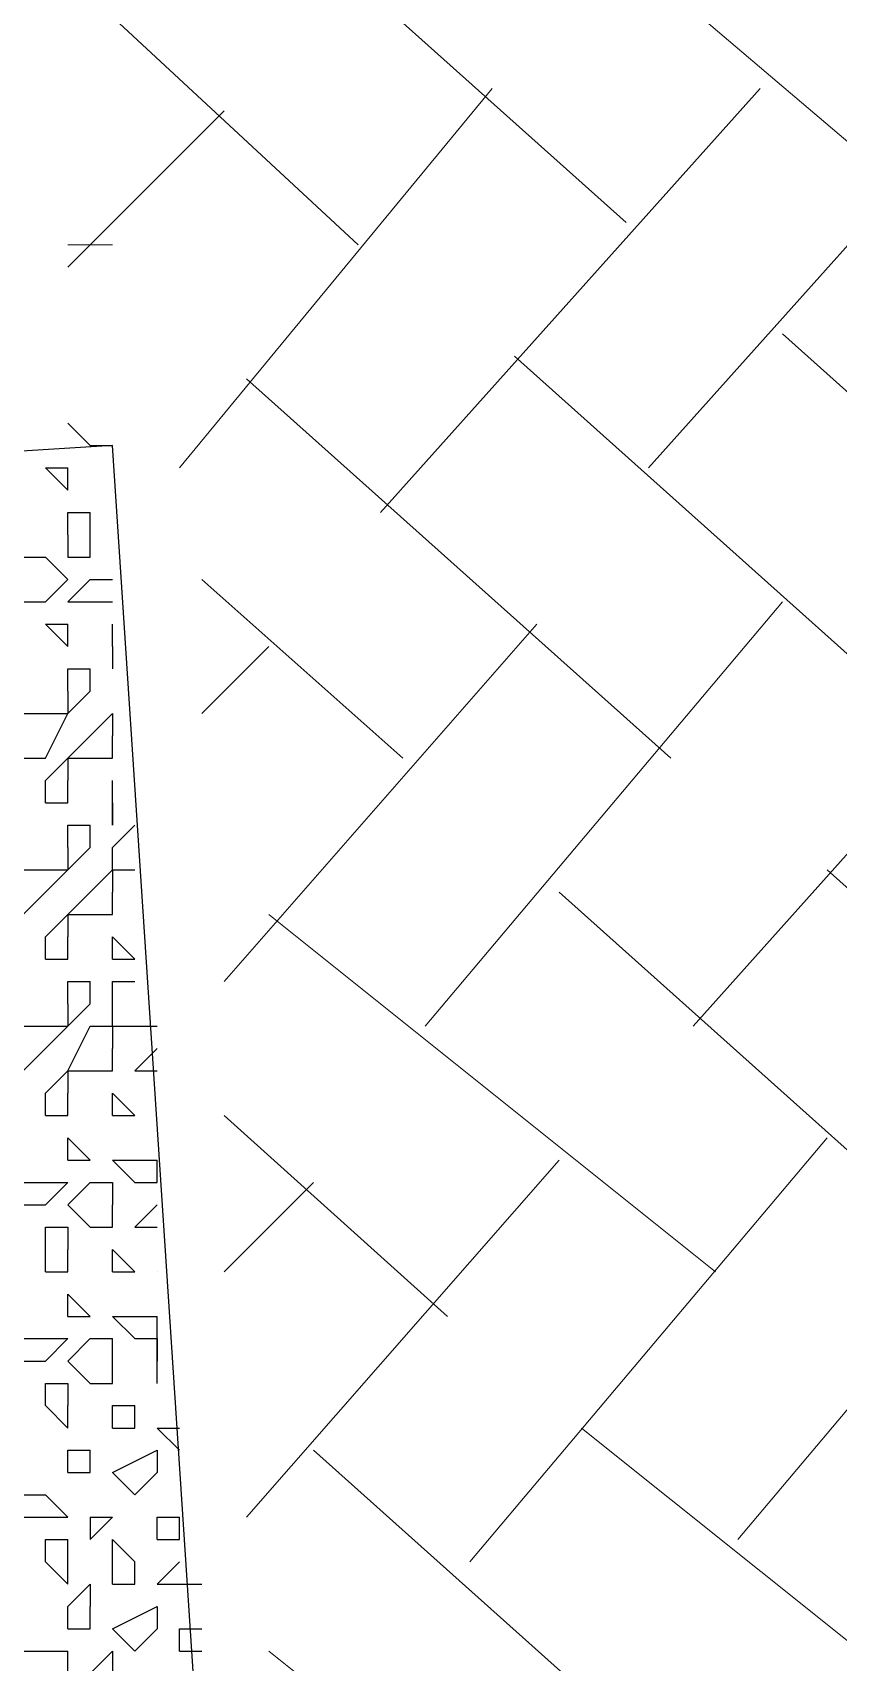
# Model space of a CAD drawing. Header units: millimetres. Extents: x 2928 to 3112, y 1220 to 1280.
# Drawn here: x 3001.9769 to 3002.0972, y 1263.8389 to 1264.0823 of the extents above; entities that cross this region are included whole.
import ezdxf

# ---------------------------------------------------------------- set-up
doc = ezdxf.new("R2010")
doc.units = ezdxf.units.MM

msp = doc.modelspace()

# ---------------------------------------------------------------- linework, layer by layer
at = {"color": 9, "linetype": 'Continuous', "lineweight": 5, "true_color": 0xbababa}
for points in [[(3002.04218, 1264.11395), (3002.10885, 1264.05728), (3002.10885, 1264.05728)], [(3002.00218, 1264.11061), (3002.06552, 1264.05395), (3002.06552, 1264.05395)], [(3001.97885, 1264.09395), (3002.02552, 1264.05061), (3002.02552, 1264.05061)], [(3002.06885, 1264.01728), (3002.12552, 1264.08061), (3002.12552, 1264.08061)], [(3001.99885, 1264.01728), (3002.04552, 1264.07395), (3002.04552, 1264.07395)], [(3002.02885, 1264.01061), (3002.08552, 1264.07395), (3002.08552, 1264.07395)], [(3001.98218, 1264.04728), (3002.00552, 1264.07061), (3002.00552, 1264.07061)], [(3001.98218, 1264.05061), (3001.98885, 1264.05061), (3001.98885, 1264.05061)], [(3002.08885, 1264.03728), (3002.15219, 1263.98061), (3002.15219, 1263.98061)], [(3002.04885, 1264.03395), (3002.11219, 1263.97728), (3002.11219, 1263.97728)], [(3002.00885, 1264.03061), (3002.07219, 1263.97395), (3002.07219, 1263.97395)], [(3002.00218, 1264.00061), (3002.03218, 1263.97395), (3002.03218, 1263.97395)], [(3002.03552, 1263.93395), (3002.08885, 1263.99728), (3002.08885, 1263.99728)], [(3002.07552, 1263.93395), (3002.13219, 1263.99728), (3002.13219, 1263.99728)], [(3002.00552, 1263.94061), (3002.05218, 1263.99395), (3002.05218, 1263.99395)], [(3002.00218, 1263.98061), (3002.01218, 1263.99061), (3002.01218, 1263.99061)], [(3002.09552, 1263.95728), (3002.15885, 1263.90061), (3002.15885, 1263.90061)], [(3002.05552, 1263.95395), (3002.11885, 1263.89728), (3002.11885, 1263.89728)], [(3002.01218, 1263.95061), (3002.07885, 1263.89728), (3002.07885, 1263.89728)], [(3002.00552, 1263.92061), (3002.03885, 1263.89061), (3002.03885, 1263.89061)], [(3002.08219, 1263.85728), (3002.13552, 1263.92061), (3002.13552, 1263.92061)], [(3002.04218, 1263.85394), (3002.09552, 1263.91728), (3002.09552, 1263.91728)], [(3002.00885, 1263.86061), (3002.05552, 1263.91394), (3002.05552, 1263.91394)], [(3002.00552, 1263.89728), (3002.01885, 1263.91061), (3002.01885, 1263.91061)], [(3002.05885, 1263.87394), (3002.12552, 1263.82061), (3002.12552, 1263.82061)], [(3002.01885, 1263.87061), (3002.08219, 1263.81394), (3002.08219, 1263.81394)], [(3002.01218, 1263.84061), (3002.04552, 1263.81394), (3002.04552, 1263.81394)]]:
    msp.add_lwpolyline(points, dxfattribs=at)
at = {"color": 7, "linetype": 'Continuous', "lineweight": 9, "true_color": 0x000007}
msp.add_lwpolyline([(3001.98552, 1264.02061), (3001.98218, 1264.02395), (3001.98218, 1264.02395)], dxfattribs=at)
at = {"color": 7, "linetype": 'Continuous', "lineweight": -2, "true_color": 0x000007}
for points in [[(3001.93552, 1264.01728), (3001.95552, 1263.76728), (3002.00552, 1263.76728), (3001.98885, 1264.02061)], [(3001.97885, 1264.01728), (3001.97885, 1264.01728)], [(3001.98218, 1264.01728), (3001.98218, 1264.01728)], [(3001.98218, 1264.01395), (3001.98218, 1264.01395)], [(3001.98885, 1264.01395), (3001.98885, 1264.01395)], [(3001.98885, 1264.01395), (3001.98885, 1264.01395)], [(3001.98218, 1264.01061), (3001.98218, 1264.01061)], [(3001.98885, 1264.00061), (3001.98885, 1264.00061)], [(3001.98885, 1263.99728), (3001.98885, 1263.99728)], [(3001.97885, 1263.99395), (3001.97885, 1263.99395)], [(3001.98218, 1263.99395), (3001.98218, 1263.99395)], [(3001.98885, 1263.99395), (3001.98885, 1263.99395)], [(3001.98218, 1263.99061), (3001.98218, 1263.99061)], [(3001.98218, 1263.98728), (3001.98218, 1263.98728)], [(3001.98885, 1263.98728), (3001.98885, 1263.98728)], [(3001.98885, 1263.97061), (3001.98885, 1263.97061)], [(3001.98218, 1263.96728), (3001.98218, 1263.96728)], [(3001.98885, 1263.96728), (3001.98885, 1263.96728)], [(3001.98218, 1263.96395), (3001.98218, 1263.96395)], [(3001.98885, 1263.94728), (3001.98885, 1263.94728)], [(3001.98218, 1263.94395), (3001.98218, 1263.94395)], [(3001.98885, 1263.94395), (3001.98885, 1263.94395)], [(3001.99218, 1263.94395), (3001.99218, 1263.94395)], [(3001.98218, 1263.94061), (3001.98218, 1263.94061)], [(3001.99552, 1263.93061), (3001.99552, 1263.93061)], [(3001.98885, 1263.92394), (3001.98885, 1263.92394)], [(3001.98218, 1263.92061), (3001.98218, 1263.92061)], [(3001.98885, 1263.92061), (3001.98885, 1263.92061)], [(3001.99218, 1263.92061), (3001.99218, 1263.92061)], [(3001.98218, 1263.91728), (3001.98218, 1263.91728)], [(3001.98218, 1263.91394), (3001.98218, 1263.91394)], [(3001.98552, 1263.91394), (3001.98552, 1263.91394)], [(3001.98885, 1263.91394), (3001.98885, 1263.91394)], [(3001.99552, 1263.90728), (3001.99552, 1263.90728)], [(3001.99552, 1263.90394), (3001.99552, 1263.90394)], [(3001.98885, 1263.90061), (3001.98885, 1263.90061)], [(3001.98218, 1263.89728), (3001.98218, 1263.89728)], [(3001.98885, 1263.89728), (3001.98885, 1263.89728)], [(3001.99218, 1263.89728), (3001.99218, 1263.89728)], [(3001.99552, 1263.89728), (3001.99552, 1263.89728)], [(3001.99552, 1263.89728), (3001.99552, 1263.89728)], [(3001.98218, 1263.89394), (3001.98218, 1263.89394)], [(3001.98218, 1263.89061), (3001.98218, 1263.89061)], [(3001.98552, 1263.89061), (3001.98552, 1263.89061)], [(3001.98885, 1263.89061), (3001.98885, 1263.89061)], [(3001.98885, 1263.88728), (3001.98885, 1263.88728)], [(3001.99552, 1263.88061), (3001.99552, 1263.88061)], [(3001.99552, 1263.88061), (3001.99552, 1263.88061)], [(3001.98885, 1263.87728), (3001.98885, 1263.87728)], [(3001.98218, 1263.87394), (3001.98218, 1263.87394)], [(3001.98885, 1263.87394), (3001.98885, 1263.87394)], [(3001.99552, 1263.87394), (3001.99552, 1263.87394)], [(3001.98218, 1263.87061), (3001.98218, 1263.87061)], [(3001.99885, 1263.87061), (3001.99885, 1263.87061)], [(3001.98218, 1263.86728), (3001.98218, 1263.86728)], [(3001.98885, 1263.86728), (3001.98885, 1263.86728)], [(3001.99552, 1263.86728), (3001.99552, 1263.86728)], [(3001.98552, 1263.86061), (3001.98552, 1263.86061)], [(3001.98885, 1263.86061), (3001.98885, 1263.86061)], [(3001.98885, 1263.86061), (3001.98885, 1263.86061)], [(3001.99552, 1263.86061), (3001.99552, 1263.86061)], [(3001.98218, 1263.85728), (3001.98218, 1263.85728)], [(3001.99552, 1263.85728), (3001.99552, 1263.85728)], [(3001.99885, 1263.85394), (3001.99885, 1263.85394)], [(3001.98218, 1263.85061), (3001.98218, 1263.85061)], [(3001.98885, 1263.85061), (3001.98885, 1263.85061)], [(3001.99552, 1263.85061), (3001.99552, 1263.85061)], [(3001.98218, 1263.84394), (3001.98218, 1263.84394)], [(3001.98885, 1263.84394), (3001.98885, 1263.84394)], [(3001.99552, 1263.84394), (3001.99552, 1263.84394)]]:
    msp.add_lwpolyline(points, close=True, dxfattribs=at)
for points in [[(3001.98552, 1264.02061), (3001.98885, 1264.02061), (3001.98885, 1264.02061)], [(3001.97885, 1264.01728), (3001.98218, 1264.01395), (3001.98218, 1264.01395)], [(3001.97885, 1264.01728), (3001.98218, 1264.01728), (3001.98218, 1264.01728)], [(3001.98218, 1264.01395), (3001.98218, 1264.01728), (3001.98218, 1264.01728)], [(3001.98218, 1264.01061), (3001.98552, 1264.01061), (3001.98552, 1264.01061)], [(3001.98218, 1264.00728), (3001.98218, 1264.01061), (3001.98218, 1264.01061)], [(3001.98552, 1264.00395), (3001.98552, 1264.01061), (3001.98552, 1264.01061)], [(3001.98218, 1264.00728), (3001.98218, 1264.00395), (3001.98218, 1264.00395)], [(3001.97552, 1264.00395), (3001.97885, 1264.00395), (3001.97885, 1264.00395)], [(3001.97885, 1264.00395), (3001.98218, 1264.00061), (3001.98218, 1264.00061)], [(3001.98218, 1264.00395), (3001.98552, 1264.00395), (3001.98552, 1264.00395)], [(3001.97885, 1263.99728), (3001.98218, 1264.00061), (3001.98218, 1264.00061)], [(3001.98218, 1263.99728), (3001.98552, 1264.00061), (3001.98552, 1264.00061)], [(3001.98552, 1264.00061), (3001.98885, 1264.00061), (3001.98885, 1264.00061)], [(3001.97552, 1263.99728), (3001.97885, 1263.99728), (3001.97885, 1263.99728)], [(3001.98218, 1263.99728), (3001.98552, 1263.99728), (3001.98552, 1263.99728)], [(3001.98552, 1263.99728), (3001.98885, 1263.99728), (3001.98885, 1263.99728)], [(3001.97885, 1263.99395), (3001.98218, 1263.99061), (3001.98218, 1263.99061)], [(3001.97885, 1263.99395), (3001.98218, 1263.99395), (3001.98218, 1263.99395)], [(3001.98218, 1263.99061), (3001.98218, 1263.99395), (3001.98218, 1263.99395)], [(3001.98885, 1263.99061), (3001.98885, 1263.99395), (3001.98885, 1263.99395)], [(3001.98885, 1263.99061), (3001.98885, 1263.98728), (3001.98885, 1263.98728)], [(3001.98218, 1263.98728), (3001.98552, 1263.98728), (3001.98552, 1263.98728)], [(3001.98218, 1263.98395), (3001.98218, 1263.98728), (3001.98218, 1263.98728)], [(3001.98552, 1263.98395), (3001.98552, 1263.98728), (3001.98552, 1263.98728)], [(3001.98218, 1263.98395), (3001.98218, 1263.98061), (3001.98218, 1263.98061)], [(3001.98218, 1263.98061), (3001.98552, 1263.98395), (3001.98552, 1263.98395)], [(3001.97552, 1263.98061), (3001.97885, 1263.98061), (3001.97885, 1263.98061)], [(3001.97885, 1263.98061), (3001.98218, 1263.98061), (3001.98218, 1263.98061)], [(3001.97885, 1263.97395), (3001.98218, 1263.98061), (3001.98218, 1263.98061)], [(3001.98552, 1263.97728), (3001.98885, 1263.98061), (3001.98885, 1263.98061)], [(3001.98885, 1263.98061), (3001.98885, 1263.97728), (3001.98885, 1263.97728)], [(3001.98218, 1263.97395), (3001.98552, 1263.97728), (3001.98552, 1263.97728)], [(3001.98885, 1263.97395), (3001.98885, 1263.97728), (3001.98885, 1263.97728)], [(3001.97552, 1263.97395), (3001.97885, 1263.97395), (3001.97885, 1263.97395)], [(3001.97885, 1263.97061), (3001.98218, 1263.97395), (3001.98218, 1263.97395)], [(3001.98218, 1263.97395), (3001.98552, 1263.97395), (3001.98552, 1263.97395)], [(3001.98218, 1263.97395), (3001.98218, 1263.97061), (3001.98218, 1263.97061)], [(3001.98552, 1263.97395), (3001.98885, 1263.97395), (3001.98885, 1263.97395)], [(3001.97885, 1263.96728), (3001.97885, 1263.97061), (3001.97885, 1263.97061)], [(3001.98218, 1263.96728), (3001.98218, 1263.97061), (3001.98218, 1263.97061)], [(3001.98885, 1263.96728), (3001.98885, 1263.97061), (3001.98885, 1263.97061)], [(3001.97885, 1263.96728), (3001.98218, 1263.96728), (3001.98218, 1263.96728)], [(3001.98885, 1263.96728), (3001.98885, 1263.96395), (3001.98885, 1263.96395)], [(3001.98885, 1263.96395), (3001.98885, 1263.96728), (3001.98885, 1263.96728)], [(3001.98218, 1263.96395), (3001.98552, 1263.96395), (3001.98552, 1263.96395)], [(3001.98218, 1263.96061), (3001.98218, 1263.96395), (3001.98218, 1263.96395)], [(3001.98552, 1263.96061), (3001.98552, 1263.96395), (3001.98552, 1263.96395)], [(3001.98885, 1263.96061), (3001.99218, 1263.96395), (3001.99218, 1263.96395)], [(3001.98218, 1263.96061), (3001.98218, 1263.95728), (3001.98218, 1263.95728)], [(3001.98218, 1263.95728), (3001.98552, 1263.96061), (3001.98552, 1263.96061)], [(3001.98885, 1263.95728), (3001.98885, 1263.96061), (3001.98885, 1263.96061)], [(3001.97552, 1263.95728), (3001.97885, 1263.95728), (3001.97885, 1263.95728)], [(3001.97885, 1263.95728), (3001.98218, 1263.95728), (3001.98218, 1263.95728)], [(3001.97885, 1263.95395), (3001.98218, 1263.95728), (3001.98218, 1263.95728)], [(3001.98552, 1263.95395), (3001.98885, 1263.95728), (3001.98885, 1263.95728)], [(3001.98885, 1263.95728), (3001.99218, 1263.95728), (3001.99218, 1263.95728)], [(3001.98885, 1263.95728), (3001.98885, 1263.95395), (3001.98885, 1263.95395)], [(3001.97552, 1263.95061), (3001.97885, 1263.95395), (3001.97885, 1263.95395)], [(3001.98218, 1263.95061), (3001.98552, 1263.95395), (3001.98552, 1263.95395)], [(3001.98885, 1263.95061), (3001.98885, 1263.95395), (3001.98885, 1263.95395)], [(3001.97885, 1263.94728), (3001.98218, 1263.95061), (3001.98218, 1263.95061)], [(3001.98218, 1263.95061), (3001.98552, 1263.95061), (3001.98552, 1263.95061)], [(3001.98218, 1263.95061), (3001.98218, 1263.94728), (3001.98218, 1263.94728)], [(3001.98552, 1263.95061), (3001.98885, 1263.95061), (3001.98885, 1263.95061)], [(3001.97885, 1263.94395), (3001.97885, 1263.94728), (3001.97885, 1263.94728)], [(3001.98218, 1263.94395), (3001.98218, 1263.94728), (3001.98218, 1263.94728)], [(3001.98885, 1263.94728), (3001.99218, 1263.94395), (3001.99218, 1263.94395)], [(3001.98885, 1263.94395), (3001.98885, 1263.94728), (3001.98885, 1263.94728)], [(3001.97885, 1263.94395), (3001.98218, 1263.94395), (3001.98218, 1263.94395)], [(3001.98885, 1263.94395), (3001.99218, 1263.94395), (3001.99218, 1263.94395)], [(3001.98218, 1263.94061), (3001.98552, 1263.94061), (3001.98552, 1263.94061)], [(3001.98218, 1263.93728), (3001.98218, 1263.94061), (3001.98218, 1263.94061)], [(3001.98552, 1263.93728), (3001.98552, 1263.94061), (3001.98552, 1263.94061)], [(3001.98885, 1263.93395), (3001.98885, 1263.94061), (3001.98885, 1263.94061)], [(3001.98885, 1263.94061), (3001.99218, 1263.94061), (3001.99218, 1263.94061)], [(3001.98218, 1263.93728), (3001.98218, 1263.93395), (3001.98218, 1263.93395)], [(3001.98218, 1263.93395), (3001.98552, 1263.93728), (3001.98552, 1263.93728)], [(3001.97552, 1263.93395), (3001.97885, 1263.93395), (3001.97885, 1263.93395)], [(3001.97885, 1263.93395), (3001.98218, 1263.93395), (3001.98218, 1263.93395)], [(3001.97885, 1263.93061), (3001.98218, 1263.93395), (3001.98218, 1263.93395)], [(3001.98218, 1263.92728), (3001.98552, 1263.93395), (3001.98552, 1263.93395)], [(3001.98552, 1263.93395), (3001.98885, 1263.93395), (3001.98885, 1263.93395)], [(3001.98885, 1263.93395), (3001.99218, 1263.93395), (3001.99218, 1263.93395)], [(3001.98885, 1263.93395), (3001.98885, 1263.93061), (3001.98885, 1263.93061)], [(3001.99218, 1263.93395), (3001.99552, 1263.93395), (3001.99552, 1263.93395)], [(3001.97552, 1263.92728), (3001.97885, 1263.93061), (3001.97885, 1263.93061)], [(3001.98885, 1263.92728), (3001.98885, 1263.93061), (3001.98885, 1263.93061)], [(3001.99218, 1263.92728), (3001.99552, 1263.93061), (3001.99552, 1263.93061)], [(3001.97885, 1263.92394), (3001.98218, 1263.92728), (3001.98218, 1263.92728)], [(3001.98218, 1263.92728), (3001.98552, 1263.92728), (3001.98552, 1263.92728)], [(3001.98218, 1263.92728), (3001.98218, 1263.92394), (3001.98218, 1263.92394)], [(3001.98552, 1263.92728), (3001.98885, 1263.92728), (3001.98885, 1263.92728)], [(3001.99218, 1263.92728), (3001.99552, 1263.92728), (3001.99552, 1263.92728)], [(3001.97885, 1263.92061), (3001.97885, 1263.92394), (3001.97885, 1263.92394)], [(3001.98218, 1263.92061), (3001.98218, 1263.92394), (3001.98218, 1263.92394)], [(3001.98885, 1263.92394), (3001.99218, 1263.92061), (3001.99218, 1263.92061)], [(3001.98885, 1263.92061), (3001.98885, 1263.92394), (3001.98885, 1263.92394)], [(3001.97885, 1263.92061), (3001.98218, 1263.92061), (3001.98218, 1263.92061)], [(3001.98885, 1263.92061), (3001.99218, 1263.92061), (3001.99218, 1263.92061)], [(3001.98218, 1263.91728), (3001.98552, 1263.91394), (3001.98552, 1263.91394)], [(3001.98218, 1263.91394), (3001.98218, 1263.91728), (3001.98218, 1263.91728)], [(3001.98218, 1263.91394), (3001.98552, 1263.91394), (3001.98552, 1263.91394)], [(3001.98885, 1263.91394), (3001.99218, 1263.91061), (3001.99218, 1263.91061)], [(3001.98885, 1263.91394), (3001.99218, 1263.91394), (3001.99218, 1263.91394)], [(3001.99218, 1263.91394), (3001.99552, 1263.91394), (3001.99552, 1263.91394)], [(3001.99552, 1263.91061), (3001.99552, 1263.91394), (3001.99552, 1263.91394)], [(3001.97552, 1263.91061), (3001.97885, 1263.91061), (3001.97885, 1263.91061)], [(3001.97885, 1263.91061), (3001.98218, 1263.91061), (3001.98218, 1263.91061)], [(3001.97885, 1263.90728), (3001.98218, 1263.91061), (3001.98218, 1263.91061)], [(3001.98218, 1263.90728), (3001.98552, 1263.91061), (3001.98552, 1263.91061)], [(3001.98552, 1263.91061), (3001.98885, 1263.91061), (3001.98885, 1263.91061)], [(3001.98885, 1263.91061), (3001.98885, 1263.90728), (3001.98885, 1263.90728)], [(3001.99218, 1263.91061), (3001.99552, 1263.91061), (3001.99552, 1263.91061)], [(3001.97552, 1263.90728), (3001.97885, 1263.90728), (3001.97885, 1263.90728)], [(3001.98218, 1263.90728), (3001.98552, 1263.90394), (3001.98552, 1263.90394)], [(3001.98885, 1263.90394), (3001.98885, 1263.90728), (3001.98885, 1263.90728)], [(3001.99218, 1263.90394), (3001.99552, 1263.90728), (3001.99552, 1263.90728)], [(3001.97885, 1263.89728), (3001.97885, 1263.90394), (3001.97885, 1263.90394)], [(3001.97885, 1263.90394), (3001.98218, 1263.90394), (3001.98218, 1263.90394)], [(3001.98218, 1263.90394), (3001.98218, 1263.90061), (3001.98218, 1263.90061)], [(3001.98552, 1263.90394), (3001.98885, 1263.90394), (3001.98885, 1263.90394)], [(3001.99218, 1263.90394), (3001.99552, 1263.90394), (3001.99552, 1263.90394)], [(3001.98218, 1263.89728), (3001.98218, 1263.90061), (3001.98218, 1263.90061)], [(3001.98885, 1263.90061), (3001.99218, 1263.89728), (3001.99218, 1263.89728)], [(3001.98885, 1263.89728), (3001.98885, 1263.90061), (3001.98885, 1263.90061)], [(3001.97885, 1263.89728), (3001.98218, 1263.89728), (3001.98218, 1263.89728)], [(3001.98885, 1263.89728), (3001.99218, 1263.89728), (3001.99218, 1263.89728)], [(3001.98218, 1263.89394), (3001.98552, 1263.89061), (3001.98552, 1263.89061)], [(3001.98218, 1263.89061), (3001.98218, 1263.89394), (3001.98218, 1263.89394)], [(3001.98218, 1263.89061), (3001.98552, 1263.89061), (3001.98552, 1263.89061)], [(3001.98885, 1263.89061), (3001.99218, 1263.88728), (3001.99218, 1263.88728)], [(3001.98885, 1263.89061), (3001.99218, 1263.89061), (3001.99218, 1263.89061)], [(3001.99218, 1263.89061), (3001.99552, 1263.89061), (3001.99552, 1263.89061)], [(3001.99552, 1263.88728), (3001.99552, 1263.89061), (3001.99552, 1263.89061)], [(3001.97552, 1263.88728), (3001.97885, 1263.88728), (3001.97885, 1263.88728)], [(3001.97885, 1263.88728), (3001.98218, 1263.88728), (3001.98218, 1263.88728)], [(3001.97885, 1263.88394), (3001.98218, 1263.88728), (3001.98218, 1263.88728)], [(3001.98218, 1263.88394), (3001.98552, 1263.88728), (3001.98552, 1263.88728)], [(3001.98552, 1263.88728), (3001.98885, 1263.88728), (3001.98885, 1263.88728)], [(3001.98885, 1263.88061), (3001.98885, 1263.88728), (3001.98885, 1263.88728)], [(3001.99218, 1263.88728), (3001.99552, 1263.88728), (3001.99552, 1263.88728)], [(3001.99552, 1263.88728), (3001.99552, 1263.88394), (3001.99552, 1263.88394)], [(3001.99552, 1263.88394), (3001.99552, 1263.88728), (3001.99552, 1263.88728)], [(3001.97552, 1263.88394), (3001.97885, 1263.88394), (3001.97885, 1263.88394)], [(3001.98218, 1263.88394), (3001.98552, 1263.88061), (3001.98552, 1263.88061)], [(3001.99552, 1263.88061), (3001.99552, 1263.88394), (3001.99552, 1263.88394)], [(3001.97885, 1263.87728), (3001.97885, 1263.88061), (3001.97885, 1263.88061)], [(3001.97885, 1263.88061), (3001.98218, 1263.88061), (3001.98218, 1263.88061)], [(3001.98218, 1263.88061), (3001.98218, 1263.87728), (3001.98218, 1263.87728)], [(3001.98552, 1263.88061), (3001.98885, 1263.88061), (3001.98885, 1263.88061)], [(3001.97885, 1263.87728), (3001.98218, 1263.87394), (3001.98218, 1263.87394)], [(3001.98218, 1263.87394), (3001.98218, 1263.87728), (3001.98218, 1263.87728)], [(3001.98885, 1263.87728), (3001.99218, 1263.87728), (3001.99218, 1263.87728)], [(3001.98885, 1263.87394), (3001.98885, 1263.87728), (3001.98885, 1263.87728)], [(3001.99218, 1263.87394), (3001.99218, 1263.87728), (3001.99218, 1263.87728)], [(3001.98885, 1263.87394), (3001.99218, 1263.87394), (3001.99218, 1263.87394)], [(3001.99552, 1263.87394), (3001.99885, 1263.87061), (3001.99885, 1263.87061)], [(3001.99552, 1263.87394), (3001.99885, 1263.87394), (3001.99885, 1263.87394)], [(3001.98218, 1263.87061), (3001.98552, 1263.87061), (3001.98552, 1263.87061)], [(3001.98218, 1263.86728), (3001.98218, 1263.87061), (3001.98218, 1263.87061)], [(3001.98552, 1263.86728), (3001.98552, 1263.87061), (3001.98552, 1263.87061)], [(3001.98885, 1263.86728), (3001.99552, 1263.87061), (3001.99552, 1263.87061)], [(3001.99552, 1263.87061), (3001.99552, 1263.86728), (3001.99552, 1263.86728)], [(3001.98218, 1263.86728), (3001.98552, 1263.86728), (3001.98552, 1263.86728)], [(3001.98885, 1263.86728), (3001.99218, 1263.86394), (3001.99218, 1263.86394)], [(3001.99218, 1263.86394), (3001.99552, 1263.86728), (3001.99552, 1263.86728)], [(3001.97552, 1263.86394), (3001.97885, 1263.86394), (3001.97885, 1263.86394)], [(3001.97885, 1263.86394), (3001.98218, 1263.86061), (3001.98218, 1263.86061)], [(3001.97552, 1263.86061), (3001.97885, 1263.86061), (3001.97885, 1263.86061)], [(3001.97885, 1263.86061), (3001.98218, 1263.86061), (3001.98218, 1263.86061)], [(3001.98552, 1263.86061), (3001.98552, 1263.85728), (3001.98552, 1263.85728)], [(3001.98552, 1263.86061), (3001.98885, 1263.86061), (3001.98885, 1263.86061)], [(3001.98552, 1263.85728), (3001.98885, 1263.86061), (3001.98885, 1263.86061)], [(3001.99552, 1263.86061), (3001.99885, 1263.86061), (3001.99885, 1263.86061)], [(3001.99552, 1263.85728), (3001.99552, 1263.86061), (3001.99552, 1263.86061)], [(3001.99885, 1263.85728), (3001.99885, 1263.86061), (3001.99885, 1263.86061)], [(3001.97885, 1263.85394), (3001.97885, 1263.85728), (3001.97885, 1263.85728)], [(3001.97885, 1263.85728), (3001.98218, 1263.85728), (3001.98218, 1263.85728)], [(3001.98218, 1263.85061), (3001.98218, 1263.85728), (3001.98218, 1263.85728)], [(3001.98885, 1263.85728), (3001.99218, 1263.85394), (3001.99218, 1263.85394)], [(3001.98885, 1263.85394), (3001.98885, 1263.85728), (3001.98885, 1263.85728)], [(3001.99552, 1263.85728), (3001.99885, 1263.85728), (3001.99885, 1263.85728)], [(3001.97885, 1263.85394), (3001.98218, 1263.85061), (3001.98218, 1263.85061)], [(3001.98885, 1263.85061), (3001.98885, 1263.85394), (3001.98885, 1263.85394)], [(3001.99218, 1263.85061), (3001.99218, 1263.85394), (3001.99218, 1263.85394)], [(3001.99552, 1263.85061), (3001.99885, 1263.85394), (3001.99885, 1263.85394)], [(3001.98218, 1263.84728), (3001.98552, 1263.85061), (3001.98552, 1263.85061)], [(3001.98552, 1263.85061), (3001.98552, 1263.84728), (3001.98552, 1263.84728)], [(3001.98885, 1263.85061), (3001.99218, 1263.85061), (3001.99218, 1263.85061)], [(3001.99552, 1263.85061), (3001.99885, 1263.85061), (3001.99885, 1263.85061)], [(3001.99885, 1263.85061), (3002.00218, 1263.85061), (3002.00218, 1263.85061)], [(3001.98218, 1263.84394), (3001.98218, 1263.84728), (3001.98218, 1263.84728)], [(3001.98552, 1263.84394), (3001.98552, 1263.84728), (3001.98552, 1263.84728)], [(3001.98885, 1263.84394), (3001.99552, 1263.84728), (3001.99552, 1263.84728)], [(3001.99552, 1263.84728), (3001.99552, 1263.84394), (3001.99552, 1263.84394)], [(3001.98218, 1263.84394), (3001.98552, 1263.84394), (3001.98552, 1263.84394)], [(3001.98885, 1263.84394), (3001.99218, 1263.84061), (3001.99218, 1263.84061)], [(3001.99218, 1263.84061), (3001.99552, 1263.84394), (3001.99552, 1263.84394)], [(3001.99885, 1263.84061), (3001.99885, 1263.84394), (3001.99885, 1263.84394)], [(3001.99885, 1263.84394), (3002.00218, 1263.84394), (3002.00218, 1263.84394)], [(3001.97552, 1263.84061), (3001.97885, 1263.84061), (3001.97885, 1263.84061)], [(3001.97885, 1263.84061), (3001.98218, 1263.84061), (3001.98218, 1263.84061)], [(3001.98218, 1263.83728), (3001.98218, 1263.84061), (3001.98218, 1263.84061)], [(3001.98552, 1263.83728), (3001.98885, 1263.84061), (3001.98885, 1263.84061)], [(3001.98885, 1263.84061), (3001.98885, 1263.83728), (3001.98885, 1263.83728)], [(3001.99885, 1263.84061), (3002.00218, 1263.84061), (3002.00218, 1263.84061)]]:
    msp.add_lwpolyline(points, dxfattribs=at)

doc.saveas('drawing.dxf')
